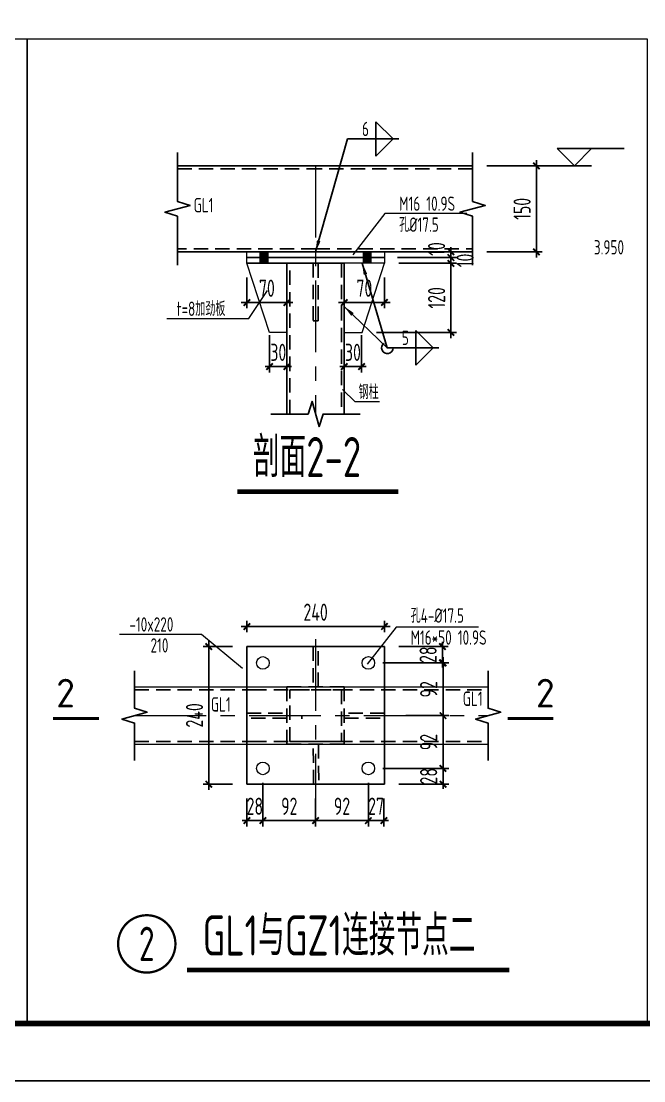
# Model space of a CAD drawing. Extents: x 498328 to 716449, y -893371 to -467753.
# Drawn here: x 570464 to 581325, y -751130 to -732653 of the extents above; entities that cross this region are included whole.
import ezdxf
from ezdxf.enums import TextEntityAlignment as Align

# ---------------------------------------------------------------- set-up
doc = ezdxf.new("R2010")
doc.units = 0
doc.header["$LTSCALE"] = 1000
doc.header["$PDMODE"] = 35
doc.header["$PDSIZE"] = 20
doc.linetypes.add('2', pattern=[0.375, 0.25, -0.125])
doc.linetypes.add('CENTER', pattern=[2, 1.25, -0.25, 0.25, -0.25])
doc.layers.get('0').update_dxf_attribs({"linetype": 'CONTINUOUS'})
doc.layers.get('Defpoints').update_dxf_attribs({"linetype": 'CONTINUOUS'})
for name, color, linetype in [('-L-02', 2, 'CONTINUOUS'), ('1轮廓实线层', 7, 'CONTINUOUS'), ('AXIS', 251, 'CENTER'), ('DIM', 3, 'CONTINUOUS'), ('PUB_TEXT', 7, 'CONTINUOUS'), ('PUB_TITLE', 4, 'CONTINUOUS'), ('SD_NAME_TOPC', 7, 'CONTINUOUS'), ('STGJ_BOLT_THIN', 9, 'CONTINUOUS'), ('STXT_HF', 7, 'CONTINUOUS'), ('THICK', 6, 'CONTINUOUS'), ('THIN', 7, 'CONTINUOUS'), ('焊缝', 1, 'CONTINUOUS')]:
    doc.layers.add(name, color=color, linetype=linetype)
doc.layers.add('STXT_HF_TEXT', color=7, linetype='CONTINUOUS', lineweight=0)
doc.layers.add('钢梁', color=141, linetype='CONTINUOUS', lineweight=18)
doc.layers.add('yichutu', color=7, linetype='CONTINUOUS', true_color=0xffffff, plot=False)
doc.styles.get("Standard").update_dxf_attribs({"font": 'txt', "width": 0.75})
doc.styles.add('TSSD-REIN', font='tssdeng.shx', dxfattribs={"width": 0.7, "bigfont": 'tssdchn.shx'})
doc.styles.add('TSSD_DIMENSION', font='Tssdeng.shx', dxfattribs={"width": 0.7, "bigfont": 'hztxt.shx'})
doc.styles.add('TSSD_LABEL', font='Tssdeng.shx', dxfattribs={"width": 0.7, "bigfont": 'hztxt.shx'})
doc.styles.add('TSSD_NUM', font='Tssdeng.shx', dxfattribs={"width": 0.7, "bigfont": 'hztxt.shx'})
doc.styles.add('TSSD_REIN', font='Tssdeng.shx', dxfattribs={"width": 0.7, "bigfont": 'hztxt.shx'})
doc.dimstyles.new('TSSD_10_100', dxfattribs={"dimtxt": 300, "dimasz": 80, "dimexe": 100, "dimexo": 250, "dimgap": 100, "dimtad": 1, "dimdec": 0, "dimlfac": 0.1, "dimzin": 0, "dimdsep": 46, "dimtxsty": 'TSSD_DIMENSION', "dimblk": 'ARCHTICK', "dimcen": 0, "dimdle": 100, "dimclrt": 7, "dimadec": 0, "dimazin": 0, "dimtfac": 1, "dimtdec": 0, "dimtix": 1, "dimtmove": 2, "dimatfit": 3, "dimldrblk": 'ARCHTICK', "dimfxl": 0, "dimtolj": 1, "dimtzin": 0, "dimarcsym": 0})
doc.dimstyles.new('TSSD_LEADER_STYLE_200.0', dxfattribs={"dimtxt": 0.18, "dimasz": 200, "dimexe": 0.18, "dimexo": 0.0625, "dimgap": 0.09, "dimtad": 0, "dimtih": 1, "dimtoh": 1, "dimdec": 4, "dimzin": 0, "dimdsep": 46, "dimtxsty": 'Standard', "dimcen": 0.09, "dimadec": 0, "dimazin": 0, "dimtfac": 1, "dimtdec": 4, "dimtofl": 0, "dimtmove": 0, "dimatfit": 3, "dimfxl": 0, "dimtolj": 1, "dimtzin": 0, "dimarcsym": 0})

# ---------------------------------------------------------------- blocks, each defined once
blk = doc.blocks.new('_ARCHTICK')
at = {"color": 0, "const_width": 0.4}
blk.add_lwpolyline([(-0.71, -0.71), (0.71, 0.71)], dxfattribs=at)
blk = doc.blocks.new('*D1096')
at = {"layer": 'Defpoints', "color": 0, "transparency": 16777216}
for p in [(578338, -735175), (578338, -736675), (579452, -736675)]:
    blk.add_point(p, dxfattribs=at)
at = {"layer": 'DIM', "color": 0, "lineweight": -2, "transparency": 16777216}
for p, q in [((578588, -735175), (579552, -735175)), ((579452, -735075), (579452, -736775)), ((578588, -736675), (579552, -736675))]:
    blk.add_line(p, q, dxfattribs=at)
at = {"layer": 'DIM', "color": 0, "lineweight": -2, "transparency": 16777216, "xscale": 80, "yscale": 80, "zscale": 80}
for p, rotation in [((579452, -735175), 90), ((579452, -736675), 270)]:
    blk.add_blockref('_ARCHTICK', p, dxfattribs=dict(at, rotation=rotation))
at = {"layer": 'DIM', "color": 7, "transparency": 16777216, "insert": (579202, -735925), "char_height": 300, "attachment_point": 5, "rotation": 90, "style": 'TSSD_DIMENSION'}
blk.add_mtext('\\A1;150', dxfattribs=at)
blk = doc.blocks.new('*D1031')
at = {"layer": 'Defpoints', "color": 0, "transparency": 16777216}
for p in [(576800, -736875), (576412, -738080), (577960, -738080)]:
    blk.add_point(p, dxfattribs=at)
at = {"layer": 'DIM', "color": 0, "lineweight": -2, "transparency": 16777216}
for p, q in [((577050, -736875), (578060, -736875)), ((577960, -736775), (577960, -738180)), ((576662, -738080), (578060, -738080))]:
    blk.add_line(p, q, dxfattribs=at)
at = {"layer": 'DIM', "color": 0, "lineweight": -2, "transparency": 16777216, "xscale": 80, "yscale": 80, "zscale": 80}
for p, rotation in [((577960, -736875), 90), ((577960, -738080), 270)]:
    blk.add_blockref('_ARCHTICK', p, dxfattribs=dict(at, rotation=rotation))
at = {"layer": 'DIM', "color": 7, "transparency": 16777216, "insert": (577710, -737477), "char_height": 300, "attachment_point": 5, "rotation": 90, "style": 'TSSD_DIMENSION'}
blk.add_mtext('\\A1;120', dxfattribs=at)
blk = doc.blocks.new('*D1028')
at = {"layer": 'Defpoints', "color": 0, "transparency": 16777216}
for p in [(574400, -736875), (575100, -736875), (575100, -737559)]:
    blk.add_point(p, dxfattribs=at)
at = {"layer": 'DIM', "color": 0, "lineweight": -2, "transparency": 16777216}
for p, q in [((574400, -737125), (574400, -737659)), ((575100, -737125), (575100, -737659)), ((574300, -737559), (575200, -737559))]:
    blk.add_line(p, q, dxfattribs=at)
at = {"layer": 'DIM', "color": 0, "lineweight": -2, "transparency": 16777216, "xscale": 80, "yscale": 80, "zscale": 80, "rotation": 180}
blk.add_blockref('_ARCHTICK', (574400, -737559), dxfattribs=at)
at = {"layer": 'DIM', "color": 0, "lineweight": -2, "transparency": 16777216, "xscale": 80, "yscale": 80, "zscale": 80}
blk.add_blockref('_ARCHTICK', (575100, -737559), dxfattribs=at)
at = {"layer": 'DIM', "color": 7, "transparency": 16777216, "insert": (574750, -737309), "char_height": 300, "attachment_point": 5, "style": 'TSSD_DIMENSION'}
blk.add_mtext('\\A1;70', dxfattribs=at)
blk = doc.blocks.new('*D1029')
at = {"layer": 'Defpoints', "color": 0, "transparency": 16777216}
for p in [(576100, -736875), (576800, -736875), (576800, -737559)]:
    blk.add_point(p, dxfattribs=at)
at = {"layer": 'DIM', "color": 0, "lineweight": -2, "transparency": 16777216}
for p, q in [((576100, -737125), (576100, -737659)), ((576800, -737125), (576800, -737659)), ((576000, -737559), (576900, -737559))]:
    blk.add_line(p, q, dxfattribs=at)
at = {"layer": 'DIM', "color": 0, "lineweight": -2, "transparency": 16777216, "xscale": 80, "yscale": 80, "zscale": 80, "rotation": 180}
blk.add_blockref('_ARCHTICK', (576100, -737559), dxfattribs=at)
at = {"layer": 'DIM', "color": 0, "lineweight": -2, "transparency": 16777216, "xscale": 80, "yscale": 80, "zscale": 80}
blk.add_blockref('_ARCHTICK', (576800, -737559), dxfattribs=at)
at = {"layer": 'DIM', "color": 7, "transparency": 16777216, "insert": (576450, -737309), "char_height": 300, "attachment_point": 5, "style": 'TSSD_DIMENSION'}
blk.add_mtext('\\A1;70', dxfattribs=at)
blk = doc.blocks.new('TS_IDX1')
at = {"color": 0, "linetype": 'ByBlock', "const_width": 0.04}
blk.add_lwpolyline([(-0.5, 0, 1), (0.5, 0, 1)], format="xyb", close=True, dxfattribs=at)
at = {"color": 0, "linetype": 'ByBlock', "style": 'TSSD_NUM', "width": 0.7}
blk.add_attdef('A', text='', height=0.6, dxfattribs=at).set_placement((0, 0), align=Align.MIDDLE_CENTER)
blk = doc.blocks.new('*D1097')
at = {"layer": 'Defpoints', "color": 0, "transparency": 16777216}
for p in [(574797, -737880), (575100, -737880), (575100, -738677)]:
    blk.add_point(p, dxfattribs=at)
at = {"layer": 'DIM', "color": 0, "lineweight": -2, "transparency": 16777216}
for p, q in [((574797, -738130), (574797, -738777)), ((575100, -738130), (575100, -738777)), ((574797, -738677), (574717, -738677)), ((574797, -738677), (575100, -738677)), ((575100, -738677), (575180, -738677))]:
    blk.add_line(p, q, dxfattribs=at)
at = {"layer": 'DIM', "color": 0, "lineweight": -2, "transparency": 16777216, "xscale": 80, "yscale": 80, "zscale": 80}
blk.add_blockref('_ARCHTICK', (574797, -738677), dxfattribs=at)
at = {"layer": 'DIM', "color": 0, "lineweight": -2, "transparency": 16777216, "xscale": 80, "yscale": 80, "zscale": 80, "rotation": 180}
blk.add_blockref('_ARCHTICK', (575100, -738677), dxfattribs=at)
at = {"layer": 'DIM', "color": 7, "transparency": 16777216, "insert": (574949, -738427), "char_height": 300, "attachment_point": 5, "style": 'TSSD_DIMENSION'}
blk.add_mtext('\\A1;30', dxfattribs=at)
blk = doc.blocks.new('*D1098')
at = {"layer": 'Defpoints', "color": 0, "transparency": 16777216}
for p in [(576100, -737880), (576402, -737880), (576100, -738677)]:
    blk.add_point(p, dxfattribs=at)
at = {"layer": 'DIM', "color": 0, "lineweight": -2, "transparency": 16777216}
for p, q in [((576100, -738130), (576100, -738777)), ((576402, -738130), (576402, -738777)), ((576100, -738677), (576020, -738677)), ((576402, -738677), (576100, -738677)), ((576402, -738677), (576482, -738677))]:
    blk.add_line(p, q, dxfattribs=at)
at = {"layer": 'DIM', "color": 0, "lineweight": -2, "transparency": 16777216, "xscale": 80, "yscale": 80, "zscale": 80}
blk.add_blockref('_ARCHTICK', (576100, -738677), dxfattribs=at)
at = {"layer": 'DIM', "color": 0, "lineweight": -2, "transparency": 16777216, "xscale": 80, "yscale": 80, "zscale": 80, "rotation": 180}
blk.add_blockref('_ARCHTICK', (576402, -738677), dxfattribs=at)
at = {"layer": 'DIM', "color": 7, "transparency": 16777216, "insert": (576251, -738427), "char_height": 300, "attachment_point": 5, "style": 'TSSD_DIMENSION'}
blk.add_mtext('\\A1;30', dxfattribs=at)
blk = doc.blocks.new('_WELD004')
at = {"color": 0, "linetype": 'ByBlock'}
for p, q in [((0, 1), (1, 0)), ((0, 0), (0, 1))]:
    blk.add_line(p, q, dxfattribs=at)
blk = doc.blocks.new('yct-841-594-84100-59400-100-1000.0')
at = {"layer": 'yichutu', "color": 7, "true_color": 0xffffff}
blk.add_lwpolyline([(0, 0), (0, 59400), (84100, 59400), (84100, 0)], close=True, dxfattribs=at)
blk = doc.blocks.new('*D1016')
at = {"layer": 'Defpoints', "color": 0, "transparency": 16777216}
for p in [(576800, -743558), (576520, -743843), (577812, -743843)]:
    blk.add_point(p, dxfattribs=at)
at = {"layer": 'DIM', "color": 0, "lineweight": -2, "transparency": 16777216}
for p, q in [((577812, -743558), (577812, -743478)), ((577050, -743558), (577912, -743558)), ((577812, -743558), (577812, -743843)), ((576770, -743843), (577912, -743843)), ((577812, -743843), (577812, -743923))]:
    blk.add_line(p, q, dxfattribs=at)
at = {"layer": 'DIM', "color": 0, "lineweight": -2, "transparency": 16777216, "xscale": 80, "yscale": 80, "zscale": 80}
for p, rotation in [((577812, -743558), 270), ((577812, -743843), 90)]:
    blk.add_blockref('_ARCHTICK', p, dxfattribs=dict(at, rotation=rotation))
at = {"layer": 'DIM', "color": 7, "transparency": 16777216, "insert": (577562, -743700), "char_height": 300, "attachment_point": 5, "rotation": 90, "style": 'TSSD_DIMENSION'}
blk.add_mtext('\\A1;28', dxfattribs=at)
blk = doc.blocks.new('*D1017')
at = {"layer": 'Defpoints', "color": 0, "transparency": 16777216}
for p in [(576925, -744763), (576520, -745683), (577822, -745683)]:
    blk.add_point(p, dxfattribs=at)
at = {"layer": 'DIM', "color": 0, "lineweight": -2, "transparency": 16777216}
for p, q in [((577175, -744763), (577922, -744763)), ((577822, -744663), (577822, -745783)), ((576770, -745683), (577922, -745683))]:
    blk.add_line(p, q, dxfattribs=at)
at = {"layer": 'DIM', "color": 0, "lineweight": -2, "transparency": 16777216, "xscale": 80, "yscale": 80, "zscale": 80}
for p, rotation in [((577822, -744763), 90), ((577822, -745683), 270)]:
    blk.add_blockref('_ARCHTICK', p, dxfattribs=dict(at, rotation=rotation))
at = {"layer": 'DIM', "color": 7, "transparency": 16777216, "insert": (577572, -745223), "char_height": 300, "attachment_point": 5, "rotation": 90, "style": 'TSSD_DIMENSION'}
blk.add_mtext('\\A1;92', dxfattribs=at)
blk = doc.blocks.new('*D1018')
at = {"layer": 'Defpoints', "color": 0, "transparency": 16777216}
for p in [(576520, -745683), (576800, -745958), (577822, -745958)]:
    blk.add_point(p, dxfattribs=at)
at = {"layer": 'DIM', "color": 0, "lineweight": -2, "transparency": 16777216}
for p, q in [((576770, -745683), (577922, -745683)), ((577822, -745683), (577822, -745603)), ((577822, -745683), (577822, -745958)), ((577050, -745958), (577922, -745958)), ((577822, -745958), (577822, -746038))]:
    blk.add_line(p, q, dxfattribs=at)
at = {"layer": 'DIM', "color": 0, "lineweight": -2, "transparency": 16777216, "xscale": 80, "yscale": 80, "zscale": 80}
for p, rotation in [((577822, -745683), 270), ((577822, -745958), 90)]:
    blk.add_blockref('_ARCHTICK', p, dxfattribs=dict(at, rotation=rotation))
at = {"layer": 'DIM', "color": 7, "transparency": 16777216, "insert": (577572, -745820), "char_height": 300, "attachment_point": 5, "rotation": 90, "style": 'TSSD_DIMENSION'}
blk.add_mtext('\\A1;28', dxfattribs=at)
blk = doc.blocks.new('*D1019')
at = {"layer": 'Defpoints', "color": 0, "transparency": 16777216}
for p in [(576800, -743209), (574400, -743558), (576800, -743558)]:
    blk.add_point(p, dxfattribs=at)
at = {"layer": 'DIM', "color": 0, "lineweight": -2, "transparency": 16777216}
for p, q in [((574400, -743308), (574400, -743109)), ((576800, -743308), (576800, -743109)), ((574300, -743209), (576900, -743209))]:
    blk.add_line(p, q, dxfattribs=at)
at = {"layer": 'DIM', "color": 0, "lineweight": -2, "transparency": 16777216, "xscale": 80, "yscale": 80, "zscale": 80, "rotation": 180}
blk.add_blockref('_ARCHTICK', (574400, -743209), dxfattribs=at)
at = {"layer": 'DIM', "color": 0, "lineweight": -2, "transparency": 16777216, "xscale": 80, "yscale": 80, "zscale": 80}
blk.add_blockref('_ARCHTICK', (576800, -743209), dxfattribs=at)
at = {"layer": 'DIM', "color": 7, "transparency": 16777216, "insert": (575600, -742959), "char_height": 300, "attachment_point": 5, "style": 'TSSD_DIMENSION'}
blk.add_mtext('\\A1;240', dxfattribs=at)
blk = doc.blocks.new('*D1020')
at = {"layer": 'Defpoints', "color": 0, "transparency": 16777216}
for p in [(574400, -743558), (573737, -745958), (574400, -745958)]:
    blk.add_point(p, dxfattribs=at)
at = {"layer": 'DIM', "color": 0, "lineweight": -2, "transparency": 16777216}
for p, q in [((573737, -743458), (573737, -746058)), ((574150, -743558), (573637, -743558)), ((574150, -745958), (573637, -745958))]:
    blk.add_line(p, q, dxfattribs=at)
at = {"layer": 'DIM', "color": 0, "lineweight": -2, "transparency": 16777216, "xscale": 80, "yscale": 80, "zscale": 80}
for p, rotation in [((573737, -743558), 90), ((573737, -745958), 270)]:
    blk.add_blockref('_ARCHTICK', p, dxfattribs=dict(at, rotation=rotation))
at = {"layer": 'DIM', "color": 7, "transparency": 16777216, "insert": (573487, -744758), "char_height": 300, "attachment_point": 5, "rotation": 90, "style": 'TSSD_DIMENSION'}
blk.add_mtext('\\A1;240', dxfattribs=at)
blk = doc.blocks.new('*D1023')
at = {"layer": 'Defpoints', "color": 0, "transparency": 16777216}
for p in [(576520, -743843), (576925, -744763), (577822, -744763)]:
    blk.add_point(p, dxfattribs=at)
at = {"layer": 'DIM', "color": 0, "lineweight": -2, "transparency": 16777216}
for p, q in [((576770, -743843), (577922, -743843)), ((577822, -743743), (577822, -744863)), ((577175, -744763), (577922, -744763))]:
    blk.add_line(p, q, dxfattribs=at)
at = {"layer": 'DIM', "color": 0, "lineweight": -2, "transparency": 16777216, "xscale": 80, "yscale": 80, "zscale": 80}
for p, rotation in [((577822, -743843), 90), ((577822, -744763), 270)]:
    blk.add_blockref('_ARCHTICK', p, dxfattribs=dict(at, rotation=rotation))
at = {"layer": 'DIM', "color": 7, "transparency": 16777216, "insert": (577572, -744303), "char_height": 300, "attachment_point": 5, "rotation": 90, "style": 'TSSD_DIMENSION'}
blk.add_mtext('\\A1;92', dxfattribs=at)
blk = doc.blocks.new('*D1024')
at = {"layer": 'Defpoints', "color": 0, "transparency": 16777216}
for p in [(574680, -745683), (574400, -745958), (574680, -746593)]:
    blk.add_point(p, dxfattribs=at)
at = {"layer": 'DIM', "color": 0, "lineweight": -2, "transparency": 16777216}
for p, q in [((574680, -745933), (574680, -746693)), ((574400, -746208), (574400, -746693)), ((574400, -746593), (574320, -746593)), ((574400, -746593), (574680, -746593)), ((574680, -746593), (574760, -746593))]:
    blk.add_line(p, q, dxfattribs=at)
at = {"layer": 'DIM', "color": 0, "lineweight": -2, "transparency": 16777216, "xscale": 80, "yscale": 80, "zscale": 80}
blk.add_blockref('_ARCHTICK', (574400, -746593), dxfattribs=at)
at = {"layer": 'DIM', "color": 0, "lineweight": -2, "transparency": 16777216, "xscale": 80, "yscale": 80, "zscale": 80, "rotation": 180}
blk.add_blockref('_ARCHTICK', (574680, -746593), dxfattribs=at)
at = {"layer": 'DIM', "color": 7, "transparency": 16777216, "insert": (574540, -746343), "char_height": 300, "attachment_point": 5, "style": 'TSSD_DIMENSION'}
blk.add_mtext('\\A1;28', dxfattribs=at)
blk = doc.blocks.new('*D1025')
at = {"layer": 'Defpoints', "color": 0, "transparency": 16777216}
for p in [(574680, -745683), (575600, -745958), (575600, -746593)]:
    blk.add_point(p, dxfattribs=at)
at = {"layer": 'DIM', "color": 0, "lineweight": -2, "transparency": 16777216}
for p, q in [((574680, -745933), (574680, -746693)), ((575600, -746208), (575600, -746693)), ((574580, -746593), (575700, -746593))]:
    blk.add_line(p, q, dxfattribs=at)
at = {"layer": 'DIM', "color": 0, "lineweight": -2, "transparency": 16777216, "xscale": 80, "yscale": 80, "zscale": 80, "rotation": 180}
blk.add_blockref('_ARCHTICK', (574680, -746593), dxfattribs=at)
at = {"layer": 'DIM', "color": 0, "lineweight": -2, "transparency": 16777216, "xscale": 80, "yscale": 80, "zscale": 80}
blk.add_blockref('_ARCHTICK', (575600, -746593), dxfattribs=at)
at = {"layer": 'DIM', "color": 7, "transparency": 16777216, "insert": (575140, -746343), "char_height": 300, "attachment_point": 5, "style": 'TSSD_DIMENSION'}
blk.add_mtext('\\A1;92', dxfattribs=at)
blk = doc.blocks.new('*D1026')
at = {"layer": 'Defpoints', "color": 0, "transparency": 16777216}
for p in [(576520, -745683), (575600, -745958), (576520, -746593)]:
    blk.add_point(p, dxfattribs=at)
at = {"layer": 'DIM', "color": 0, "lineweight": -2, "transparency": 16777216}
for p, q in [((576520, -745933), (576520, -746693)), ((575600, -746208), (575600, -746693)), ((575500, -746593), (576620, -746593))]:
    blk.add_line(p, q, dxfattribs=at)
at = {"layer": 'DIM', "color": 0, "lineweight": -2, "transparency": 16777216, "xscale": 80, "yscale": 80, "zscale": 80, "rotation": 180}
blk.add_blockref('_ARCHTICK', (575600, -746593), dxfattribs=at)
at = {"layer": 'DIM', "color": 0, "lineweight": -2, "transparency": 16777216, "xscale": 80, "yscale": 80, "zscale": 80}
blk.add_blockref('_ARCHTICK', (576520, -746593), dxfattribs=at)
at = {"layer": 'DIM', "color": 7, "transparency": 16777216, "insert": (576060, -746343), "char_height": 300, "attachment_point": 5, "style": 'TSSD_DIMENSION'}
blk.add_mtext('\\A1;92', dxfattribs=at)
blk = doc.blocks.new('*D1027')
at = {"layer": 'Defpoints', "color": 0, "transparency": 16777216}
for p in [(576520, -745683), (576790, -745958), (576790, -746593)]:
    blk.add_point(p, dxfattribs=at)
at = {"layer": 'DIM', "color": 0, "lineweight": -2, "transparency": 16777216}
for p, q in [((576520, -745933), (576520, -746693)), ((576790, -746208), (576790, -746693)), ((576520, -746593), (576440, -746593)), ((576520, -746593), (576790, -746593)), ((576790, -746593), (576870, -746593))]:
    blk.add_line(p, q, dxfattribs=at)
at = {"layer": 'DIM', "color": 0, "lineweight": -2, "transparency": 16777216, "xscale": 80, "yscale": 80, "zscale": 80}
blk.add_blockref('_ARCHTICK', (576520, -746593), dxfattribs=at)
at = {"layer": 'DIM', "color": 0, "lineweight": -2, "transparency": 16777216, "xscale": 80, "yscale": 80, "zscale": 80, "rotation": 180}
blk.add_blockref('_ARCHTICK', (576790, -746593), dxfattribs=at)
at = {"layer": 'DIM', "color": 7, "transparency": 16777216, "insert": (576655, -746343), "char_height": 300, "attachment_point": 5, "style": 'TSSD_DIMENSION'}
blk.add_mtext('\\A1;27', dxfattribs=at)
blk = doc.blocks.new('*D1032')
at = {"layer": 'Defpoints', "color": 0, "transparency": 16777216}
for p in [(576800, -736775), (576800, -736875), (577960, -736775)]:
    blk.add_point(p, dxfattribs=at)
at = {"layer": 'DIM', "color": 0, "lineweight": -2, "transparency": 16777216}
for p, q in [((577960, -736775), (577960, -736695)), ((577050, -736775), (578060, -736775)), ((577050, -736875), (578060, -736875)), ((577960, -736875), (577960, -736775)), ((577960, -736875), (577960, -736955))]:
    blk.add_line(p, q, dxfattribs=at)
at = {"layer": 'DIM', "color": 0, "lineweight": -2, "transparency": 16777216, "xscale": 80, "yscale": 80, "zscale": 80}
for p, rotation in [((577960, -736775), 270), ((577960, -736875), 90)]:
    blk.add_blockref('_ARCHTICK', p, dxfattribs=dict(at, rotation=rotation))
at = {"layer": 'DIM', "color": 7, "transparency": 16777216, "insert": (578208, -736825), "char_height": 300, "attachment_point": 5, "rotation": 90, "style": 'TSSD_DIMENSION'}
blk.add_mtext('\\A1;10', dxfattribs=at)
blk = doc.blocks.new('*D1033')
at = {"layer": 'Defpoints', "color": 0, "transparency": 16777216}
for p in [(576780, -736675), (577960, -736675), (576780, -736775)]:
    blk.add_point(p, dxfattribs=at)
at = {"layer": 'DIM', "color": 0, "lineweight": -2, "transparency": 16777216}
for p, q in [((577030, -736675), (578060, -736675)), ((577960, -736675), (577960, -736595)), ((577960, -736775), (577960, -736675)), ((577030, -736775), (578060, -736775)), ((577960, -736775), (577960, -736855))]:
    blk.add_line(p, q, dxfattribs=at)
at = {"layer": 'DIM', "color": 0, "lineweight": -2, "transparency": 16777216, "xscale": 80, "yscale": 80, "zscale": 80}
for p, rotation in [((577960, -736675), 270), ((577960, -736775), 90)]:
    blk.add_blockref('_ARCHTICK', p, dxfattribs=dict(at, rotation=rotation))
at = {"layer": 'DIM', "color": 7, "transparency": 16777216, "insert": (577710, -736625), "char_height": 300, "attachment_point": 5, "rotation": 90, "style": 'TSSD_DIMENSION'}
blk.add_mtext('\\A1;10', dxfattribs=at)

msp = doc.modelspace()

# ---------------------------------------------------------------- linework, layer by layer
at = {"layer": '-L-02', "lineweight": 20}
for points in [[(574399.7, -736674.9), (576799.7, -736674.9), (576799.7, -736774.9), (574399.7, -736774.9)], [(574399.7, -736774.9), (576799.7, -736774.9), (576799.7, -736874.9), (574399.7, -736874.9)], [(574797.3, -738079.8), (574399.7, -736874.9), (575099.7, -736874.9), (575099.7, -738079.8)], [(576412.2, -738079.8), (576799.7, -736874.9), (576099.7, -736874.9), (576099.7, -738079.8)]]:
    msp.add_lwpolyline(points, close=True, dxfattribs=at)
at = {"layer": '1轮廓实线层', "color": 4}
for p, q in [((573189.9, -735174.9), (575599.7, -735174.9)), ((578338.3, -735174.9), (575599.7, -735174.9)), ((575599.7, -736674.9), (573189.9, -736674.9)), ((575599.7, -736674.9), (578338.3, -736674.9))]:
    msp.add_line(p, q, dxfattribs=at)
at = {"layer": '1轮廓实线层', "color": 4, "linetype": '2'}
for p, q in [((573189.9, -735224.9), (575599.7, -735224.9)), ((578338.3, -735224.9), (575599.7, -735224.9)), ((575599.7, -736624.9), (573189.9, -736624.9)), ((575599.7, -736624.9), (578338.3, -736624.9)), ((572441.1, -744312.5), (574549.9, -744312.5)), ((574494.8, -744312.5), (578609.7, -744312.5)), ((572441.1, -745212.5), (574549.9, -745212.5)), ((574494.8, -745212.5), (578609.7, -745212.5))]:
    msp.add_line(p, q, dxfattribs=at)
at = {"layer": '1轮廓实线层', "lineweight": 20, "ltscale": 5}
for p, q in [((572441.1, -744262.5), (574549.9, -744262.5)), ((574494.8, -744262.5), (578609.7, -744262.5)), ((572441.1, -745262.5), (574549.9, -745262.5)), ((572441.1, -745262.5), (574549.9, -745262.5)), ((574494.8, -745262.5), (578609.7, -745262.5)), ((574494.8, -745262.5), (578609.7, -745262.5))]:
    msp.add_line(p, q, dxfattribs=at)
at = {"layer": '1轮廓实线层', "color": 4}
msp.add_lwpolyline([(575099.7, -739502.7), (575099.7, -736874.9), (576099.7, -736874.9), (576099.7, -739502.7)], dxfattribs=at)
at = {"layer": '1轮廓实线层', "color": 4, "linetype": '2'}
msp.add_lwpolyline([(575149.7, -739502.7), (575149.7, -736874.9), (576049.7, -736874.9), (576049.7, -739502.7)], dxfattribs=at)
for points in [[(575644.4, -736874.9), (575555.3, -736874.9), (575555.3, -737879.8), (575644.4, -737879.8)], [(575644.3, -743558.4), (575555.2, -743558.4), (575555.2, -744262.5), (575644.3, -744262.5)], [(576099.7, -744262.5), (576099.7, -745262.5), (575099.7, -745262.5), (575099.7, -744262.5)], [(576049.7, -744312.5), (576049.7, -745212.5), (575149.7, -745212.5), (575149.7, -744312.5)], [(574399.7, -744807.9), (574399.7, -744718), (575099.7, -744718), (575099.7, -744807.1)], [(576799.7, -744807.1), (576799.7, -744716.9), (576099.7, -744718), (576099.7, -744807.1)], [(575654.3, -745958.4), (575565.1, -745958.4), (575559.4, -745262.9), (575648.5, -745262.2)]]:
    msp.add_lwpolyline(points, close=True, dxfattribs=at)
at = {"layer": '1轮廓实线层', "color": 4, "lineweight": 20}
for centre in [(574679.7, -743842.5), (576519.7, -743842.5), (574679.7, -745682.5), (576519.7, -745682.5)]:
    msp.add_circle(centre, 110, dxfattribs=at)
at = {"layer": 'AXIS', "lineweight": 20}
for p, q in [((575599.7, -735174.9), (575599.7, -739502.7)), ((575599.7, -743431.4), (575599.7, -746576)), ((572441.1, -744762.5), (578609.7, -744762.5))]:
    msp.add_line(p, q, dxfattribs=at)
at = {"layer": 'PUB_TEXT', "lineweight": 15}
for points in [[(578239.3, -736004.4), (576806.7, -736004.4), (576249.6, -736724.9)], [(573002.1, -737838.1), (574434.6, -737838.1), (574762.3, -737348.4)], [(576711.7, -739288.4), (576289.3, -739288.4), (576067.3, -739072.4)], [(572177.1, -743342.1), (573609.7, -743342.1), (574324.8, -743932.4)], [(578439.4, -743222.1), (577006.8, -743222.1), (576499.7, -743862.5)]]:
    msp.add_lwpolyline(points, dxfattribs=at)
at = {"layer": 'PUB_TITLE'}
msp.add_lwpolyline([(526627.4, -751130.4), (610727.4, -751130.4), (610727.4, -691730.4), (526627.4, -691730.4)], close=True, dxfattribs=at)
at = {"layer": 'PUB_TITLE', "const_width": 100}
msp.add_lwpolyline([(529127.4, -750130.4), (609727.4, -750130.4), (609727.4, -692730.4), (529127.4, -692730.4)], close=True, dxfattribs=at)
at = {"layer": 'SD_NAME_TOPC', "const_width": 80}
for points in [[(574232.8, -740856.4), (577043.8, -740856.4)], [(573355.3, -749198.9), (578977.3, -749198.9)]]:
    msp.add_lwpolyline(points, dxfattribs=at)
at = {"layer": 'STGJ_BOLT_THIN', "const_width": 160}
for points in [[(574699.7, -736874.9), (574699.7, -736674.9)], [(576499.7, -736874.9), (576499.7, -736674.9)]]:
    msp.add_lwpolyline(points, dxfattribs=at)
at = {"layer": 'STXT_HF'}
for p, q in [((576154.8, -734706.8), (577052.6, -734706.8)), ((576850.8, -738348.8), (577748.6, -738348.8))]:
    msp.add_line(p, q, dxfattribs=at)
msp.add_arc((576850.8, -738348.8), 100, 124.4394, 0, dxfattribs=at)
at = {"layer": 'THICK', "const_width": 50}
for points in [[(571821.4, -744811.8), (571021.4, -744811.8)], [(578947.3, -744811.8), (579747.3, -744811.8)]]:
    msp.add_lwpolyline(points, dxfattribs=at)
at = {"layer": 'THIN'}
for p, q in [((580114.2, -735174.9), (579814.2, -734874.9)), ((579814.2, -734874.9), (580414.2, -734874.9)), ((580114.2, -735174.9), (580414.2, -734874.9)), ((580414.2, -734874.9), (580979.6, -734874.9)), ((579167.9, -735174.9), (580414.2, -735174.9)), ((580114.2, -735174.9), (580114.2, -735174.9))]:
    msp.add_line(p, q, dxfattribs=at)
for points in [[(573189.9, -736904.9), (573189.9, -736054.9), (572969.9, -735984.9), (573409.9, -735864.9), (573189.9, -735794.9), (573189.9, -734944.9)], [(578338.3, -736904.9), (578338.3, -736054.9), (578118.3, -735984.9), (578558.3, -735864.9), (578338.3, -735794.9), (578338.3, -734944.9)], [(574819.7, -739502.7), (575469.7, -739502.7), (575539.7, -739282.7), (575659.7, -739722.7), (575729.7, -739502.7), (576379.7, -739502.7)], [(572441.1, -743982.5), (572441.1, -744632.5), (572661.1, -744702.5), (572221.1, -744822.5), (572441.1, -744892.5), (572441.1, -745542.5)], [(578609.7, -743982.5), (578609.7, -744632.5), (578829.7, -744702.5), (578389.7, -744822.5), (578609.7, -744892.5), (578609.7, -745542.5)]]:
    msp.add_lwpolyline(points, dxfattribs=at)
at = {"layer": '焊缝', "color": 2}
for p, q in [((574399.7, -745958.4), (574399.7, -743558.4)), ((574399.7, -743558.4), (576799.7, -743558.4)), ((576799.7, -745958.4), (576799.7, -743558.4)), ((575357, -744818.4), (575357, -744762.5)), ((574399.7, -745958.4), (576799.7, -745958.4))]:
    msp.add_line(p, q, dxfattribs=at)
at = {"layer": '钢梁'}
for points in [[(559751.6, -732958.4), (570568.3, -732958.4), (570568.3, -750130.4), (559751.6, -750130.4)], [(570568.3, -732958.4), (581384.9, -732958.4), (581384.9, -750130.4), (570568.3, -750130.4)]]:
    msp.add_lwpolyline(points, close=True, dxfattribs=at)

# ---------------------------------------------------------------- block references
at = {"layer": 'STXT_HF', "xscale": 300, "yscale": 300, "zscale": 300}
for p in [(576652.6, -734706.8), (577348.6, -738348.8)]:
    msp.add_blockref('_WELD004', p, dxfattribs=at)
at = {"layer": 'STXT_HF', "xscale": -300.0000000000001, "yscale": 300.0000000000001, "zscale": 300.0000000000001, "rotation": 180}
for p in [(576652.6, -734706.8), (577348.6, -738348.8)]:
    msp.add_blockref('_WELD004', p, dxfattribs=at)
at = {"layer": 'THIN'}
ref = msp.add_blockref('TS_IDX1', (572654.4, -748743), dxfattribs=dict(at, xscale=999.9999800000003, yscale=999.9999800000003, zscale=999.9999800000003))
ref.add_attrib('1', '2', dxfattribs={"height": 600, "style": 'TSSD_NUM', "width": 0.7}).set_placement((572654.4, -748743), align=Align.MIDDLE_CENTER)
at = {"layer": 'yichutu'}
msp.add_blockref('yct-841-594-84100-59400-100-1000.0', (526627.4, -751130.4), dxfattribs=at)

# ---------------------------------------------------------------- texts
at = {"layer": 'PUB_TEXT', "lineweight": 15, "width": 0.7}
for s, height, style, p in [('GL1', 250, 'TSSD_REIN', (573472.3, -735985.4)), ('M16 10.9S', 250, 'TSSD_REIN', (577057.4, -735959.4)), ('孔%%C17.5', 250, 'TSSD_REIN', (577057.4, -736325.4)), ('t=8加劲板', 250, 'TSSD_REIN', (573176.4, -737793.1)), ('钢柱', 250, 'TSSD_REIN', (576350.4, -739243.4)), ('剖面2-2', 700, 'TSSD-REIN', (574505.8, -740602.9)), ('孔4-%%C17.5', 250, 'TSSD_REIN', (577257.5, -743142.8)), ('-10x220', 250, 'TSSD_REIN', (572351.5, -743297.1)), ('M16*50 10.9S', 250, 'TSSD_REIN', (577257.5, -743525.6)), ('210', 250, 'TSSD_REIN', (572720.3, -743663.1)), ('GL1', 250, 'TSSD_REIN', (573773.3, -744691.4)), ('GL1', 250, 'TSSD_REIN', (578167.3, -744592.4)), ('GL1与GZ1连接节点二', 700, 'TSSD-REIN', (573628.3, -748945.4))]:
    msp.add_text(s, height=height, dxfattribs=dict(at, style=style)).set_placement(p)
at = {"layer": 'STXT_HF_TEXT', "style": 'TSSD_LABEL', "width": 0.7}
for s, p in [('6', (576408.4, -734656.8)), ('5', (577104.4, -738298.8))]:
    msp.add_text(s, height=250, dxfattribs=at).set_placement(p)
at = {"layer": 'THICK', "style": 'TSSD_LABEL'}
for p in [(571075.2, -744620.1), (579443.4, -744620.1)]:
    msp.add_text('2', height=500, dxfattribs=at).set_placement(p)
at = {"layer": 'THIN', "style": 'TSSD_LABEL', "width": 0.7}
msp.add_text('3.950', height=250, dxfattribs=at).set_placement((580979.6, -736795.8), align=Align.BOTTOM_RIGHT)

# ---------------------------------------------------------------- dimensions: what is measured, and where the dimension line sits
at = {"layer": 'DIM'}
for p1, p2, distance, picture, middle in [((578338.3, -735174.9), (578338.3, -736674.9), 1113.6, '*D1096', (579201.8, -735924.9)), ((574399.7, -736874.9), (575099.7, -736874.9), -684.3, '*D1028', (574749.7, -737309.1)), ((574797.3, -737879.8), (575099.7, -737879.8), -797.5, '*D1097', (574948.5, -738427.3)), ((576402.2, -737879.8), (576099.7, -737879.8), 797.5, '*D1098', (576251, -738427.3))]:
    dim = msp.add_aligned_dim(p1=p1, p2=p2, distance=distance, dimstyle='TSSD_10_100', dxfattribs=at)
    dim.commit()
    dim.dimension.update_dxf_attribs({"geometry": picture, "text_midpoint": middle})
for base, p1, p2, picture, middle in [((577959.9, -736674.9), (576779.7, -736774.9), (576779.7, -736674.9), '*D1033', (577709.9, -736624.9)), ((577959.9, -736774.9), (576799.7, -736874.9), (576799.7, -736774.9), '*D1032', (578208.4, -736824.9))]:
    dim = msp.add_linear_dim(base=base, p1=p1, p2=p2, angle=90, dimstyle='TSSD_10_100', dxfattribs=at)
    dim.commit()
    dim.dimension.update_dxf_attribs({"geometry": picture, "text_midpoint": middle, "dimtype": 160})
for base, p1, p2, angle, picture, middle in [((576799.7, -737559.2), (576099.7, -736874.9), (576799.7, -736874.9), 180, '*D1029', (576449.7, -737309.2)), ((577959.9, -738079.8), (576799.7, -736874.9), (576412.2, -738079.8), 90, '*D1031', (577709.9, -737477.3)), ((573736.7, -745958.4), (574399.7, -743558.4), (574399.7, -745958.4), 90, '*D1020', (573486.7, -744758.4)), ((577812.4, -743842.5), (576799.7, -743558.4), (576519.7, -743842.5), 90, '*D1016', (577562.4, -743700.5)), ((577822.4, -744762.5), (576519.7, -743842.5), (576924.7, -744762.5), 90, '*D1023', (577572.4, -744302.5)), ((577822.4, -745682.5), (576924.7, -744762.5), (576519.7, -745682.5), 90, '*D1017', (577572.4, -745222.5)), ((577822.4, -745958.4), (576519.7, -745682.5), (576799.7, -745958.4), 90, '*D1018', (577572.4, -745820.5))]:
    dim = msp.add_linear_dim(base=base, p1=p1, p2=p2, angle=angle, dimstyle='TSSD_10_100', dxfattribs=at)
    dim.commit()
    dim.dimension.update_dxf_attribs({"geometry": picture, "text_midpoint": middle})
for base, p1, p2, picture, middle in [((576799.7, -743209.2), (574399.7, -743558.4), (576799.7, -743558.4), '*D1019', (575599.7, -742959.2)), ((574679.7, -746592.6), (574399.7, -745958.4), (574679.7, -745682.5), '*D1024', (574539.7, -746342.6)), ((575599.7, -746592.6), (574679.7, -745682.5), (575599.7, -745958.4), '*D1025', (575139.7, -746342.6)), ((576519.7, -746592.6), (575599.7, -745958.4), (576519.7, -745682.5), '*D1026', (576059.7, -746342.6)), ((576789.7, -746592.6), (576519.7, -745682.5), (576789.7, -745958.4), '*D1027', (576654.7, -746342.6))]:
    dim = msp.add_linear_dim(base=base, p1=p1, p2=p2, dimstyle='TSSD_10_100', dxfattribs=at)
    dim.commit()
    dim.dimension.update_dxf_attribs({"geometry": picture, "text_midpoint": middle})

# ---------------------------------------------------------------- leaders
at = {"layer": 'STXT_HF'}
for points in [[(575599.7, -736674.9), (576154.8, -734706.8)], [(576412.2, -736874.9), (576850.8, -738348.8)], [(576099.7, -737628.5), (576850.8, -738348.8)]]:
    msp.add_leader(points, dimstyle='TSSD_LEADER_STYLE_200.0', dxfattribs=at)

doc.saveas('drawing.dxf')
